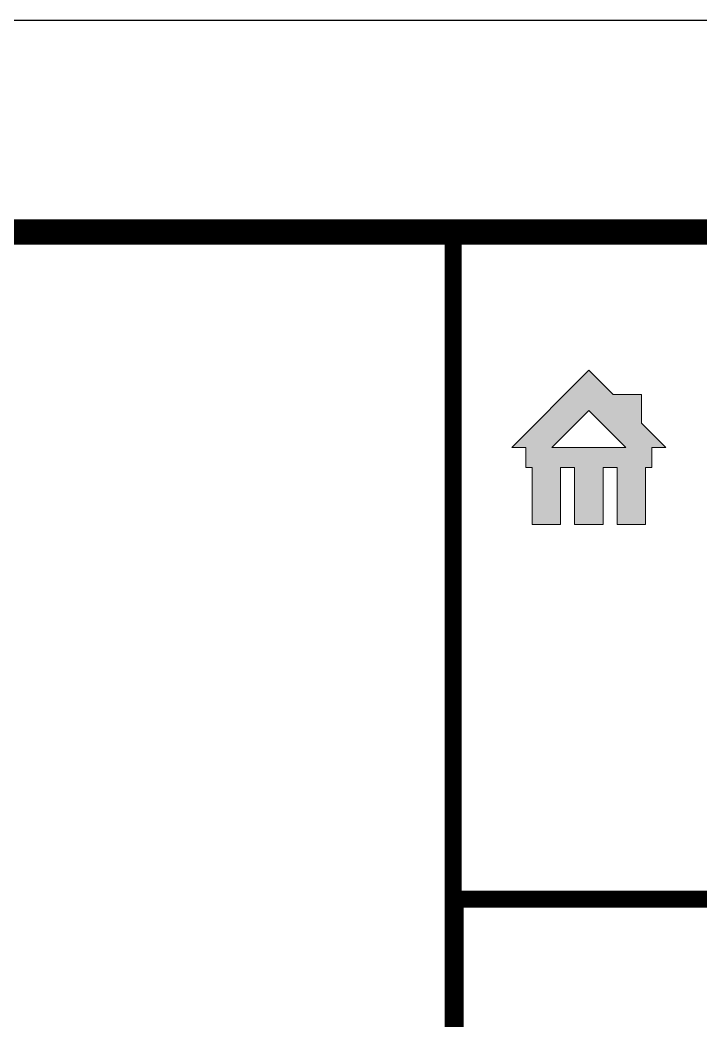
# Model space of a CAD drawing. Header units: millimetres. Extents: x 434053 to 1059003, y -2417481 to 936527.
# Drawn here: x 616080 to 617686, y -2388883 to -2386521 of the extents above; entities that cross this region are included whole.
import ezdxf

# ---------------------------------------------------------------- set-up
doc = ezdxf.new("R2010")
doc.units = ezdxf.units.MM
doc.header["$LTSCALE"] = 1000
doc.header["$MEASUREMENT"] = 0
for name, color, linetype in [('_U+56FE_U+5C42 1', 7, 'Continuous'), ('A-ANNO-TTLB', 7, 'Continuous'), ('TITLIN', 7, 'Continuous'), ('图框层', 3, 'Continuous')]:
    doc.layers.add(name, color=color, linetype=linetype)

# ---------------------------------------------------------------- blocks, each defined once
blk = doc.blocks.new('asdfgafglogo2021h')
at = {"layer": '_U+56FE_U+5C42 1', "true_color": 0xd7000f}
h = blk.add_hatch(color=12, dxfattribs=at)
h.paths.add_polyline_path([(393429.7, -17635.6), (393496.6, -17635.6), (393381.8, -17520.8), (393381.8, -17386.9), (393247.9, -17386.9), (393133.1, -17272.1), (392769.5, -17635.6), (392836.5, -17635.6), (392836.5, -17731.3), (392865.2, -17731.3), (392865.2, -17999.2), (392999.2, -17999.2), (392999.2, -17731.3), (393066.1, -17731.3), (393066.1, -17999.2), (393200.1, -17999.2), (393200.1, -17731.3), (393267, -17731.3), (393267, -17999.2), (393401, -17999.2), (393401, -17731.3), (393429.7, -17731.3)])
h.paths.add_polyline_path([(393307.2, -17635.6), (392959, -17635.6), (393133.1, -17461.5)])
at = {"layer": '_U+56FE_U+5C42 1', "lineweight": 0}
for points in [[(393429.7, -17635.6), (393496.6, -17635.6), (393381.8, -17520.8), (393381.8, -17386.9), (393247.9, -17386.9), (393133.1, -17272.1), (392769.5, -17635.6), (392836.5, -17635.6), (392836.5, -17731.3), (392865.2, -17731.3), (392865.2, -17999.2), (392999.2, -17999.2), (392999.2, -17731.3), (393066.1, -17731.3), (393066.1, -17999.2), (393200.1, -17999.2), (393200.1, -17731.3), (393267, -17731.3), (393267, -17999.2), (393401, -17999.2), (393401, -17731.3), (393429.7, -17731.3), (393429.7, -17635.6)], [(393307.2, -17635.6), (392959, -17635.6), (393133.1, -17461.5), (393307.2, -17635.6)]]:
    blk.add_lwpolyline(points, dxfattribs=at)
at = {"layer": 'TITLIN', "const_width": 80}
for points in [[(392492.5, -16619.2), (392492.5, -19768.5)], [(392492.5, -19768.5), (398992.5, -19768.5)]]:
    blk.add_lwpolyline(points, dxfattribs=at)
blk = doc.blocks.new('asdfgafg21GZ_LABEL3')
at = {"xscale": 0.01, "yscale": 0.01, "zscale": 0.01}
blk.add_blockref('asdfgafglogo2021h', (-3989.925, 166.192), dxfattribs=at)

msp = doc.modelspace()

# ---------------------------------------------------------------- linework, layer by layer
at = {"const_width": 40}
for points in [[(617100.9, -2388595.9), (620350.9, -2388595.9)], [(617100.9, -2388595.9), (617100.9, -2404955.2)], [(617100.9, -2388595.9), (620350.9, -2388595.9)]]:
    msp.add_lwpolyline(points, dxfattribs=at)
at = {"layer": 'A-ANNO-TTLB'}
msp.add_lwpolyline([(578800.9, -2416221.3), (578800.9, -2386521.3), (620850.9, -2386521.3), (620850.9, -2416221.3)], close=True, dxfattribs=at)
for points, const_width in [([(580050.9, -2415721.3), (620350.9, -2415721.3), (620350.9, -2387021.3), (580050.9, -2387021.3)], 60), ([(617109.4, -2388595.9), (620359.4, -2388595.9), (620359.4, -2392621.3), (617109.4, -2392621.3)], 33.3)]:
    msp.add_lwpolyline(points, close=True, dxfattribs=dict(at, const_width=const_width))

# ---------------------------------------------------------------- block references
at = {"layer": '图框层', "xscale": 50.00000001002963, "yscale": 50.00000001002963, "zscale": 50.00000001002963}
msp.add_blockref('asdfgafg21GZ_LABEL3', (620350.9, -2387021.3), dxfattribs=at)

doc.saveas('drawing.dxf')
